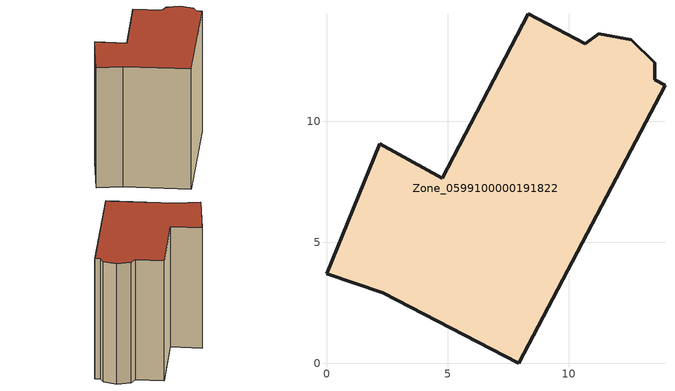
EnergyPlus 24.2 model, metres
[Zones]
Zone_0599100000191822
 floor ground (C_G): 12.59,13.37 13.55,12.42 13.56,11.72 13.98,11.5 7.94,0 2.32,2.93 0,3.71 2.2,9.07 4.79,7.65 8.34,14.45 10.69,13.2 11.25,13.62 z0
 wall outside (C_F): 4.79,7.65 2.2,9.07 0,3.71 2.32,2.93 7.94,0 13.98,11.5 13.56,11.72 13.55,12.42 12.59,13.37 11.25,13.62 10.69,13.2 8.34,14.45 4.79,7.65 z0:12.12
 roof outside (C_R): 10.69,13.2 8.34,14.45 4.79,7.65 2.2,9.07 0,3.71 2.32,2.93 7.94,0 13.98,11.5 13.56,11.72 13.55,12.42 12.59,13.37 11.25,13.62 z12.12
[BUILDING]
Pand.0599100000191822: North Axis=0; Terrain=City; Loads Convergence Tolerance Value=0.04; Temperature Convergence Tolerance Value=0.4; Solar Distribution=FullExterior; Maximum Number of Warmup Days=25; Minimum Number of Warmup Days=1
[Site:Location]
Rotterdam.The.Hague.AP_ZH_NLD Design_Conditions: Latitude=51.96; Longitude=4.45; Time Zone=1; Elevation=-4.5
[SITE:GROUNDTEMPERATURE:BUILDINGSURFACE]
18, 18, 18, 18, 18, 18, 18, 18, 18, 18, 18, 18
[MATERIAL] Thermal Absorptance=0.9; Solar Absorptance=0.7; Visible Absorptance=0.7
Name | Roughness | Thickness | Conductivity | Density | Specific Heat
G.TC.1946 | MediumSmooth | 0.15 | 1 | 540 | 1210
F.TC.1946 | Rough | 0.3 | 0.857143 | 1920 | 840
R.TC.1946 | MediumRough | 0.2 | 0.909091 | 1500 | 1000
[CONSTRUCTION]
C_G: G.TC.1946
C_F: F.TC.1946
C_R: R.TC.1946
[ZONE]
Zone_0599100000191822: Type=1; Multiplier=1; Ceiling Height=Autocalculate; Volume=Autocalculate; Floor Area=autocalculate; Part of Total Floor Area=Yes
[ZONEINFILTRATION:DESIGNFLOWRATE]
Infil_Zone_0599100000191822: Zone or ZoneList or Space or SpaceList=Zone_0599100000191822; Schedule=AlwaysOn; Design Flow Rate Calculation Method=Flow/Area; Flow Rate per Floor Area=0.003; Constant Term Coefficient=1; Temperature Term Coefficient=0; Velocity Term Coefficient=0; Velocity Squared Term Coefficient=0
[HVACTEMPLATE:ZONE:IDEALLOADSAIRSYSTEM]
Zone_0599100000191822: Maximum Heating Supply Air Temperature=50; Minimum Cooling Supply Air Temperature=13; Maximum Heating Supply Air Humidity Ratio=0.0156; Minimum Cooling Supply Air Humidity Ratio=0.0077; Heating Limit=NoLimit; Cooling Limit=NoLimit; Dehumidification Control Type=ConstantSensibleHeatRatio; Cooling Sensible Heat Ratio=0.7; Dehumidification Setpoint=60; Humidification Control Type=None; Humidification Setpoint=30; Outdoor Air Method=None; Outdoor Air Flow Rate per Person=0.00944; Outdoor Air Flow Rate per Zone Floor Area=0; Outdoor Air Flow Rate per Zone=0; Demand Controlled Ventilation Type=None; Outdoor Air Economizer Type=NoEconomizer; Heat Recovery Type=None; Sensible Heat Recovery Effectiveness=0.7; Latent Heat Recovery Effectiveness=0.65
[ZONECONTROL:THERMOSTAT]
ThermostatControl_Zone_0599100000191822: Zone or ZoneList=Zone_0599100000191822; Control Type Schedule=DualSetpointControlType; Control 1=Thermostat_Zone_0599100000191822; Temperature Difference Between Cutout And Setpoint=0
[THERMOSTATSETPOINT:DUALSETPOINT]
Thermostat_Zone_0599100000191822: Heating Setpoint Temperature Schedule=HeatingSetpoint_Zone_0599100000191822; Cooling Setpoint Temperature Schedule=CoolingSetpoint_Zone_0599100000191822
[SCHEDULE:COMPACT]
HeatingSetpoint_Zone_0599100000191822: Through: 12/31, For: AllDays, Until: 24:00, 21
CoolingSetpoint_Zone_0599100000191822: Through: 12/31, For: AllDays, Until: 24:00, 24
DualSetpointControlType: Through: 12/31, For: AllDays, Until: 24:00, 4
AlwaysOn: Through: 12/31, For: AllDays, Until: 24:00, 1
